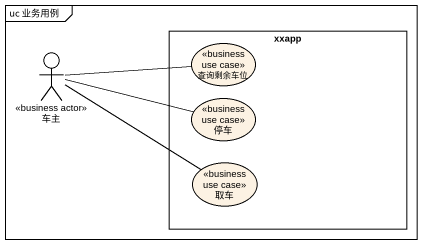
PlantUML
@startuml
mainframe uc 业务用例
rectangle xxapp {
  usecase 查询剩余车位 <<business use case>>
  usecase 停车 <<business use case>>
  usecase 取车 <<business use case>>
}
actor 车主 <<business actor>>
车主 -right- 查询剩余车位
车主 -right- 停车
车主 -right- 取车
@enduml
